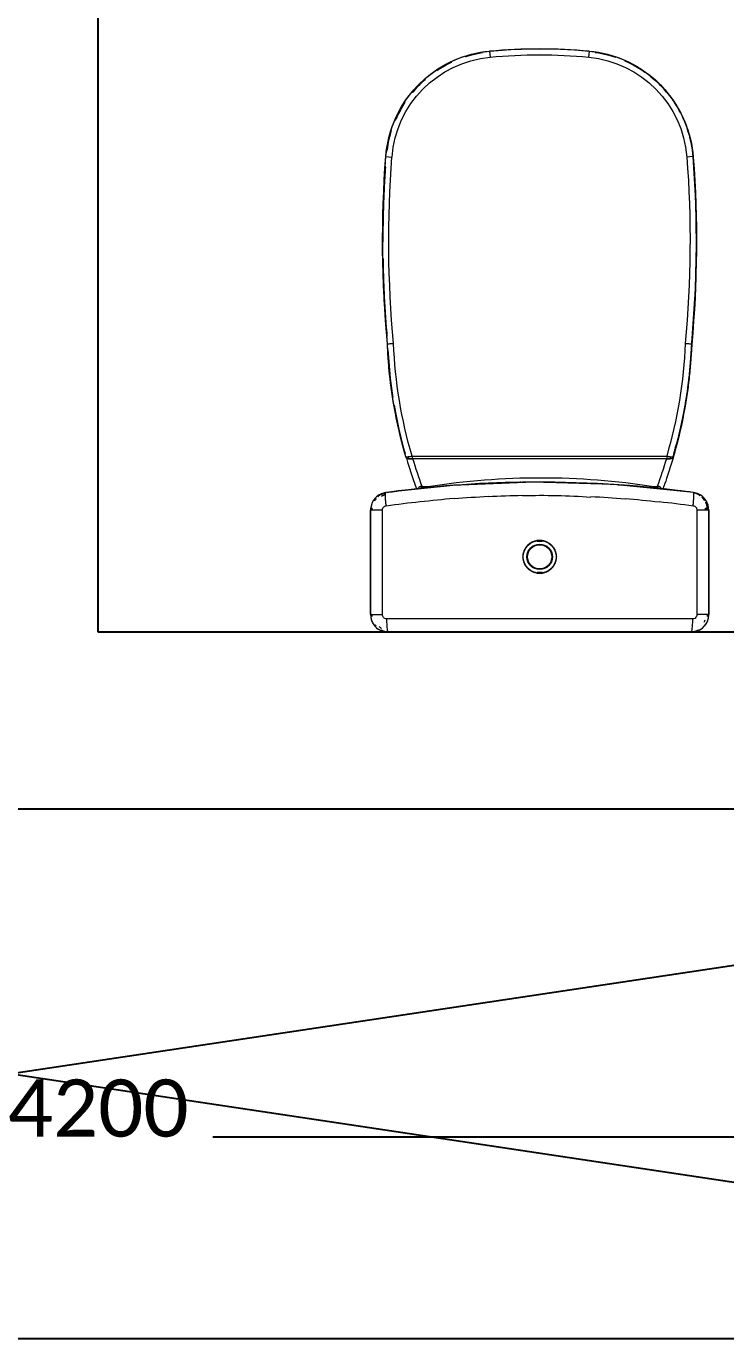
# Model space of a CAD drawing. Header units: metres. Extents: x 15.7 to 112.1, y 4.7 to 71.5.
# Drawn here: x 67.612 to 68.405, y 27.047 to 28.533 of the extents above; entities that cross this region are included whole.
import ezdxf

# ---------------------------------------------------------------- set-up
doc = ezdxf.new("R2010")
doc.units = ezdxf.units.M
doc.layers.get('0').update_dxf_attribs({"color": 3})
doc.layers.add('00', color=252, linetype='Continuous')
doc.layers.add('A-DIM', color=7, linetype='Continuous', lineweight=5)
doc.layers.add('G-IMPT', color=1, linetype='Continuous', lineweight=5)
doc.styles.add('Calibri', font='calibri.ttf', dxfattribs={"height": 0.212639})
doc.dimstyles.new('ECG_Dimn-Detl-100', dxfattribs={"dimscale": 0.3048, "dimtxt": 0.25, "dimasz": 1.312336, "dimexe": 0.492126, "dimexo": 0.0625, "dimgap": 0, "dimtad": 1, "dimdec": 0, "dimlfac": 1000, "dimzin": 0, "dimdsep": 46, "dimtxsty": 'Calibri', "dimblk1": 'DOTSMALL', "dimblk2": 'DOTSMALL', "dimsah": 1, "dimcen": 0.09, "dimdle": 0.492126, "dimazin": 0, "dimtfac": 1, "dimtdec": 4, "dimtix": 1, "dimtmove": 0, "dimatfit": 3, "dimfxl": 0.492126, "dimfxlon": 1, "dimtvp": 1, "dimtolj": 1, "dimtzin": 0, "dimarcsym": 2})

# ---------------------------------------------------------------- blocks, each defined once
blk = doc.blocks.new('ECG_Commercial_Toilet_Maid_driver-P Trap_01 - 211109_092700_dwg_dwg_211109-V26-GROUND FLOOR PLAN')
at = {"layer": 'G-IMPT'}
for p, q in [((-0.4183, 0.1761), (-0.4389, 0.1748)), ((-0.3575, 0.1776), (-0.3669, 0.1775)), ((-0.3006, 0.1763), (-0.3323, 0.1771)), ((-0.0804, 0.1337), (-0.0784, 0.133)), ((-0.0786, 0.1331), (-0.0803, 0.1331)), ((-0.0853, -0.0043), (-0.0853, -0.0059)), ((-0.0784, -0.133), (-0.0804, -0.1337)), ((-0.0786, -0.1331), (-0.0803, -0.1331)), ((-0.4226, -0.1759), (-0.3977, -0.1769)), ((-0.3514, -0.1776), (-0.3203, -0.177)), ((-0.2674, -0.1743), (-0.2411, -0.1722))]:
    blk.add_line(p, q, dxfattribs=at)
at = {"layer": 'G-IMPT', "flags": 128}
for points in [[(-0.2349, 0.1719), (-0.2217, 0.171), (-0.2025, 0.1692), (-0.1833, 0.1666), (-0.1816, 0.1664)], [(-0.1723, 0.1649), (-0.1642, 0.1634), (-0.1453, 0.1595), (-0.1265, 0.1549), (-0.1172, 0.1524)], [(-0.4998, 0.1614), (-0.5044, 0.159), (-0.5089, 0.1565), (-0.5134, 0.1538), (-0.5154, 0.1524)], [(-0.1138, 0.1514), (-0.1078, 0.1497), (-0.0894, 0.1437), (-0.0776, 0.1396)], [(-0.5263, 0.1443), (-0.5299, 0.1412), (-0.5337, 0.1376), (-0.5374, 0.1339), (-0.5409, 0.1301)], [(-0.0803, 0.1331), (-0.0803, 0.1297), (-0.0803, 0.1263)], [(-0.5719, -0.0627), (-0.5713, -0.0668), (-0.5703, -0.0719), (-0.5691, -0.077), (-0.5676, -0.082), (-0.5664, -0.0859)], [(-0.5622, -0.0966), (-0.5601, -0.1013), (-0.5577, -0.1059), (-0.5551, -0.1105), (-0.5524, -0.1149), (-0.5495, -0.1192), (-0.5493, -0.1195)], [(-0.0803, -0.1294), (-0.0803, -0.1312), (-0.0803, -0.1331)]]:
    blk.add_lwpolyline(points, dxfattribs=at)
at = {"layer": 'G-IMPT'}
for centre, radius, start, end in [((-0.263, -0.3639), 0.5295, 69.8168, 73.379), ((0.7318, -0.0015), 0.8221, 171.054, 188.946), ((-0.263, 0.3639), 0.5295, 286.6212, 290.1832)]:
    blk.add_arc(centre, radius, start, end, dxfattribs=at)
for points, knots in [([(-0.5134, 0.1537), (-0.5124, 0.1544), (-0.5064, 0.1581), (-0.5, 0.1613), (-0.4946, 0.1637)], [-0.3528816, -0.3528816, -0.3528816, -0.3528816, -0.3333333, -0.2354946, -0.2354946, -0.2354946, -0.2354946]), ([(-0.4808, 0.1688), (-0.4783, 0.1695), (-0.4718, 0.1713), (-0.4653, 0.1723), (-0.4613, 0.1728)], [-0.1550415, -0.1550415, -0.1550415, -0.1550415, -0.1111111, -0.0452824, -0.0452824, -0.0452824, -0.0452824]), ([(-0.4418, 0.1747), (-0.4378, 0.175), (-0.4259, 0.1758), (-0.406, 0.1767), (-0.3825, 0.1774), (-0.3662, 0.1776), (-0.3578, 0.1776), (-0.3572, 0.1776)], [-0.9464093, -0.9464093, -0.9464093, -0.9464093, -0.8888889, -0.7777778, -0.6666667, -0.5555556, -0.5477804, -0.5477804, -0.5477804, -0.5477804]), ([(-0.3385, 0.1774), (-0.3374, 0.1774), (-0.3285, 0.1773), (-0.3117, 0.1768), (-0.2881, 0.1757), (-0.2676, 0.1744), (-0.2551, 0.1734), (-0.2503, 0.173)], [-0.4598098, -0.4598098, -0.4598098, -0.4598098, -0.4444444, -0.3333333, -0.2222222, -0.1111111, -0.0437293, -0.0437293, -0.0437293, -0.0437293]), ([(-0.0798, 0.1365), (-0.0801, 0.1362), (-0.0804, 0.1356), (-0.0806, 0.1347), (-0.0805, 0.1341), (-0.0805, 0.1339)], [0.75, 0.75, 0.75, 0.75, 0.875, 0.9375, 1, 1, 1, 1]), ([(-0.078, 0.1376), (-0.0782, 0.1375), (-0.0789, 0.1373), (-0.0795, 0.1369), (-0.0798, 0.1365)], [0.5644299, 0.5644299, 0.5644299, 0.5644299, 0.625, 0.75, 0.75, 0.75, 0.75]), ([(-0.5575, 0.1063), (-0.5562, 0.1087), (-0.5543, 0.1119), (-0.5523, 0.1151), (-0.5517, 0.1159)], [-0.71214902, -0.71214902, -0.71214902, -0.71214902, -0.66666667, -0.65063088, -0.65063088, -0.65063088, -0.65063088]), ([(-0.5706, 0.0702), (-0.5702, 0.0723), (-0.5694, 0.0757), (-0.5685, 0.0791), (-0.5681, 0.0804)], [-0.92350914, -0.92350914, -0.92350914, -0.92350914, -0.88888889, -0.86576975, -0.86576975, -0.86576975, -0.86576975]), ([(-0.5676, -0.0821), (-0.5682, -0.0802), (-0.5696, -0.0755), (-0.5704, -0.0706), (-0.5709, -0.0677)], [-0.14372398, -0.14372398, -0.14372398, -0.14372398, -0.11111111, -0.06227402, -0.06227402, -0.06227402, -0.06227402]), ([(-0.5493, -0.1195), (-0.5507, -0.1175), (-0.5556, -0.1102), (-0.5596, -0.1023), (-0.5623, -0.0964)], [-0.373281, -0.373281, -0.373281, -0.373281, -0.3333333, -0.227652, -0.227652, -0.227652, -0.227652]), ([(-0.524, -0.1461), (-0.525, -0.1454), (-0.5312, -0.1403), (-0.5379, -0.1337), (-0.5432, -0.1274), (-0.5441, -0.1263)], [-0.5754732, -0.5754732, -0.5754732, -0.5754732, -0.5555556, -0.4444444, -0.4201761, -0.4201761, -0.4201761, -0.4201761]), ([(-0.2411, -0.1722), (-0.2346, -0.1719), (-0.2217, -0.1711), (-0.2025, -0.1693), (-0.1833, -0.1668), (-0.1642, -0.1635), (-0.1452, -0.1596), (-0.1264, -0.155), (-0.1078, -0.1498), (-0.0916, -0.1446), (-0.0816, -0.141), (-0.0776, -0.1396)], [0, 0, 0, 0, 0.1111111, 0.2222222, 0.3333333, 0.4444444, 0.5555556, 0.6666667, 0.7777778, 0.8888889, 0.9605895, 0.9605895, 0.9605895, 0.9605895]), ([(-0.0805, -0.1339), (-0.0805, -0.1341), (-0.0806, -0.1347), (-0.0804, -0.1356), (-0.0801, -0.1362), (-0.0798, -0.1365)], [0, 0, 0, 0, 0.0625, 0.125, 0.25, 0.25, 0.25, 0.25]), ([(-0.0798, -0.1365), (-0.0794, -0.1369), (-0.0789, -0.1373), (-0.0782, -0.1375), (-0.078, -0.1376)], [0.25, 0.25, 0.25, 0.25, 0.375, 0.4356025, 0.4356025, 0.4356025, 0.4356025]), ([(-0.4902, -0.1655), (-0.4909, -0.1652), (-0.4979, -0.1625), (-0.5072, -0.1578), (-0.5152, -0.1526), (-0.5175, -0.151)], [-0.7902983, -0.7902983, -0.7902983, -0.7902983, -0.7777778, -0.6666667, -0.6200914, -0.6200914, -0.6200914, -0.6200914])]:
    blk.add_open_spline(points, degree=3, knots=knots, dxfattribs=at)
for points in [[(-0.5413, 0.1297), (-0.5368, 0.1348), (-0.532, 0.1395), (-0.5269, 0.1438)], [(-0.0787, 0.1339), (-0.079, 0.1339), (-0.0796, 0.1339), (-0.0802, 0.1339), (-0.0805, 0.1339)], [(-0.0805, 0.1339), (-0.0804, 0.1338), (-0.0804, 0.1335), (-0.0803, 0.1332), (-0.0803, 0.1331)], [(-0.0789, 0.128), (-0.0794, 0.1282), (-0.0798, 0.1284), (-0.0803, 0.1286)], [(-0.0803, 0.1263), (-0.0799, 0.1263), (-0.0795, 0.1263), (-0.0792, 0.1262)], [(-0.0803, -0.1331), (-0.0803, -0.1332), (-0.0804, -0.1335), (-0.0804, -0.1338), (-0.0805, -0.1339)], [(-0.0803, -0.1294), (-0.08, -0.1294), (-0.0793, -0.1293), (-0.0787, -0.1293), (-0.0784, -0.1292)], [(-0.0805, -0.1339), (-0.0802, -0.1339), (-0.0796, -0.1339), (-0.079, -0.1339), (-0.0787, -0.1339)], [(-0.4531, -0.1739), (-0.4643, -0.1731), (-0.4754, -0.1707), (-0.4861, -0.167)], [(-0.2411, -0.1722), (-0.2489, -0.1729), (-0.2646, -0.1742), (-0.2881, -0.1757), (-0.3117, -0.1768), (-0.3353, -0.1775), (-0.3589, -0.1777), (-0.3825, -0.1774), (-0.406, -0.1767), (-0.4297, -0.1756), (-0.4453, -0.1745), (-0.4531, -0.1739)]]:
    blk.add_open_spline(points, degree=3, dxfattribs=at)
blk = doc.blocks.new('ECG_Commercial_Toilet_Maid_driver-P Trap_01 - 211109_092700_dwg_dwg_Deckel_unten_211101-2077760-GROUND FLOOR PLAN')
at = {"layer": 'G-IMPT'}
for p, q in [((-0.127, 0.1545), (-0.1269, 0.155)), ((-0.1249, 0.1542), (-0.1269, 0.155)), ((-0.1269, -0.155), (-0.127, -0.1545)), ((-0.1269, -0.155), (-0.125, -0.1533))]:
    blk.add_line(p, q, dxfattribs=at)
at = {"layer": 'G-IMPT', "flags": 128}
for points in [[(-0.4942, 0.1639), (-0.4982, 0.1621), (-0.5028, 0.1598), (-0.5074, 0.1574), (-0.5119, 0.1547), (-0.5156, 0.1523)], [(-0.4583, 0.1734), (-0.4635, 0.1727), (-0.4686, 0.1718), (-0.4737, 0.1707), (-0.4787, 0.1694), (-0.4837, 0.1679)], [(-0.3647, 0.1773), (-0.3912, 0.1771), (-0.4413, 0.1748), (-0.4432, 0.1746)], [(-0.2547, 0.1731), (-0.291, 0.1758), (-0.3373, 0.1773)], [(-0.1829, 0.1665), (-0.19, 0.1676), (-0.2113, 0.1701), (-0.2327, 0.1717), (-0.2361, 0.1719)], [(-0.1269, 0.155), (-0.1477, 0.1601), (-0.1688, 0.1643), (-0.1727, 0.1649)], [(-0.5264, 0.1441), (-0.5286, 0.1424), (-0.5324, 0.1389), (-0.5361, 0.1352), (-0.5397, 0.1314), (-0.5416, 0.1293)], [(-0.5512, 0.1166), (-0.5523, 0.1149), (-0.5551, 0.1105), (-0.5576, 0.106), (-0.56, 0.1014), (-0.5609, 0.0994)], [(-0.567, 0.084), (-0.5676, 0.082), (-0.569, 0.077), (-0.5702, 0.072), (-0.5712, 0.0669), (-0.5716, 0.0647)], [(-0.5719, -0.0627), (-0.5713, -0.0668), (-0.5703, -0.0719), (-0.5691, -0.077), (-0.5676, -0.082), (-0.5664, -0.0859)], [(-0.5622, -0.0966), (-0.5601, -0.1013), (-0.5577, -0.1059), (-0.5551, -0.1105), (-0.5524, -0.1149), (-0.5495, -0.1192)], [(-0.5447, -0.1255), (-0.5432, -0.1274), (-0.5398, -0.1314), (-0.5362, -0.1352), (-0.5325, -0.1388), (-0.5286, -0.1423), (-0.5247, -0.1456), (-0.5226, -0.1472)], [(-0.52, -0.1492), (-0.5163, -0.1518), (-0.5119, -0.1547), (-0.5075, -0.1573), (-0.5029, -0.1598), (-0.4982, -0.1621), (-0.4935, -0.1642), (-0.4886, -0.1661), (-0.4837, -0.1678), (-0.4788, -0.1694), (-0.4737, -0.1707), (-0.4687, -0.1718), (-0.4635, -0.1727), (-0.4584, -0.1734), (-0.4532, -0.1739), (-0.4531, -0.1739)], [(-0.2411, -0.1722), (-0.2196, -0.1708), (-0.1983, -0.1687), (-0.177, -0.1657), (-0.1559, -0.1618), (-0.135, -0.1571), (-0.1269, -0.155)], [(-0.4531, -0.1739), (-0.4031, -0.1768), (-0.353, -0.1776), (-0.3029, -0.1764), (-0.2529, -0.1732), (-0.2411, -0.1722)]]:
    blk.add_lwpolyline(points, dxfattribs=at)
at = {"layer": 'G-IMPT'}
for centre, radius, start, end in [((-0.263, -0.3639), 0.5365, 81.3483, 83.4677), ((-0.263, -0.3639), 0.5365, 75.3041, 78.0597), ((-0.1287, 0.1483), 0.007, 60.9879, 75.3041), ((-0.1287, 0.1483), 0.007, 60.9879, 75.3041), ((-0.263, 0.3639), 0.5365, 272.3428, 284.6959), ((-0.1287, -0.1483), 0.007, 284.6959, 315.0019), ((-0.1287, -0.1483), 0.007, 284.6959, 315.0019), ((-0.4432, -0.0443), 0.13, 249.5754, 265.6258), ((-0.3576, 1.0752), 1.2528, 265.6258, 275.3365)]:
    blk.add_arc(centre, radius, start, end, dxfattribs=at)
blk = doc.blocks.new('ECG_Commercial_Toilet_Maid_driver-P Trap_01 - 211109_092700_dwg_dwg_Deckel_oben_211101-2077761-GROUND FLOOR PLAN')
at = {"layer": 'G-IMPT'}
for p, q in [((-0.4531, 0.1739), (-0.4526, 0.167)), ((-0.1262, 0.1549), (-0.1264, 0.1542)), ((-0.1163, 0.1519), (-0.1162, 0.1521)), ((-0.1138, 0.1442), (-0.1108, 0.1442)), ((-0.1138, 0.1442), (-0.1138, -0.1442)), ((-0.1108, 0.1483), (-0.1127, 0.1483)), ((-0.1108, 0.1483), (-0.1108, 0.1442)), ((-0.1108, -0.1442), (-0.1108, 0.1442)), ((-0.1108, -0.1442), (-0.1108, 0.1442)), ((-0.5726, 0.0565), (-0.5657, 0.0558)), ((-0.5726, -0.0565), (-0.5657, -0.0558)), ((-0.1138, -0.1442), (-0.1108, -0.1442)), ((-0.1127, -0.1483), (-0.1108, -0.1483)), ((-0.1108, -0.1442), (-0.1108, -0.1483)), ((-0.1264, -0.1542), (-0.1262, -0.1549)), ((-0.1162, -0.1521), (-0.1163, -0.1519)), ((-0.4531, -0.1739), (-0.4526, -0.167))]:
    blk.add_line(p, q, dxfattribs=at)
at = {"layer": 'G-IMPT', "flags": 128}
for points in [[(-0.4531, 0.1739), (-0.4583, 0.1734), (-0.4635, 0.1727), (-0.4686, 0.1718), (-0.4737, 0.1707), (-0.4787, 0.1694), (-0.4837, 0.1679), (-0.4886, 0.1661), (-0.4934, 0.1642), (-0.4982, 0.1621), (-0.5028, 0.1598), (-0.5074, 0.1574), (-0.5119, 0.1547), (-0.5162, 0.1519), (-0.5205, 0.1489), (-0.5246, 0.1457), (-0.5286, 0.1424), (-0.5324, 0.1389), (-0.5361, 0.1352), (-0.5397, 0.1314), (-0.5431, 0.1275), (-0.5464, 0.1234), (-0.5494, 0.1193), (-0.5523, 0.1149), (-0.5551, 0.1105), (-0.5576, 0.106), (-0.56, 0.1014), (-0.5622, 0.0967), (-0.5642, 0.0919), (-0.566, 0.087), (-0.5676, 0.082), (-0.569, 0.077), (-0.5702, 0.072), (-0.5712, 0.0669), (-0.572, 0.0617), (-0.5726, 0.0566), (-0.5726, 0.0565)], [(-0.2411, 0.1722), (-0.291, 0.1758), (-0.3411, 0.1775), (-0.3912, 0.1771), (-0.4413, 0.1748), (-0.4531, 0.1739)], [(-0.113, 0.1512), (-0.1337, 0.1568), (-0.1546, 0.1615), (-0.1757, 0.1655), (-0.197, 0.1685), (-0.2183, 0.1707), (-0.2397, 0.1721), (-0.2411, 0.1722)], [(-0.5726, 0.0565), (-0.5744, 0.0324), (-0.5752, 0.0083), (-0.5751, -0.0158), (-0.574, -0.0399), (-0.5726, -0.0565)], [(-0.5726, -0.0565), (-0.5721, -0.0617), (-0.5713, -0.0668), (-0.5703, -0.0719), (-0.5691, -0.077), (-0.5676, -0.082), (-0.566, -0.0869), (-0.5642, -0.0918), (-0.5622, -0.0966), (-0.5601, -0.1013), (-0.5577, -0.1059), (-0.5551, -0.1105), (-0.5524, -0.1149), (-0.5495, -0.1192), (-0.5464, -0.1234), (-0.5432, -0.1274), (-0.5398, -0.1314), (-0.5362, -0.1352), (-0.5325, -0.1388), (-0.5286, -0.1423), (-0.5247, -0.1456), (-0.5205, -0.1488), (-0.5163, -0.1518), (-0.5119, -0.1547), (-0.5075, -0.1573), (-0.5029, -0.1598), (-0.4982, -0.1621), (-0.4935, -0.1642), (-0.4886, -0.1661), (-0.4837, -0.1678), (-0.4788, -0.1694), (-0.4737, -0.1707), (-0.4687, -0.1718), (-0.4635, -0.1727), (-0.4584, -0.1734), (-0.4532, -0.1739), (-0.4531, -0.1739)], [(-0.2411, -0.1722), (-0.2196, -0.1708), (-0.1983, -0.1687), (-0.177, -0.1657), (-0.1559, -0.1618), (-0.135, -0.1571), (-0.1143, -0.1516), (-0.113, -0.1512)], [(-0.4531, -0.1739), (-0.4031, -0.1768), (-0.353, -0.1776), (-0.3029, -0.1764), (-0.2529, -0.1732), (-0.2411, -0.1722)]]:
    blk.add_lwpolyline(points, dxfattribs=at)
at = {"layer": 'G-IMPT'}
for centre, radius, start, end in [((-0.4432, 0.0443), 0.13, 94.3742, 174.6261), ((-0.4432, 0.0443), 0.123, 94.3742, 174.6261), ((-0.3576, -1.0752), 1.2528, 84.6635, 94.3742), ((-0.3576, -1.0752), 1.2458, 84.6551, 94.3742), ((-0.263, -0.3639), 0.5295, 73.6374, 87.677), ((-0.263, -0.3639), 0.5365, 73.7635, 87.6572), ((-0.263, -0.3639), 0.5365, 81.0541, 87.6572), ((-0.263, -0.3639), 0.5365, 75.2338, 78.8854), ((-0.117, 0.1492), 0.003, 74.1204, 97.6492), ((-0.263, -0.3639), 0.5365, 73.7635, 74.1204), ((-0.1138, 0.1483), 0.003, 0, 73.7635), ((-0.1138, 0.1483), 0.003, 0, 73.7635), ((0.0278, 0), 0.6031, 174.6261, 185.3739), ((0.0278, 0), 0.5961, 174.6261, 185.3739), ((-0.4432, -0.0443), 0.13, 185.3739, 265.6258), ((-0.4432, -0.0443), 0.123, 185.3739, 265.6258), ((-0.263, 0.3639), 0.5295, 272.323, 286.3626), ((-0.1138, -0.1483), 0.003, 286.2365, 0), ((-0.1138, -0.1483), 0.003, 286.2365, 0), ((-0.263, 0.3639), 0.5365, 272.3428, 286.2365), ((-0.263, 0.3639), 0.5365, 281.1146, 284.7662), ((-0.117, -0.1492), 0.003, 262.3508, 285.8796), ((-0.263, 0.3639), 0.5365, 285.8796, 286.2365), ((-0.3576, 1.0752), 1.2528, 265.6258, 275.3365), ((-0.3576, 1.0752), 1.2458, 265.6258, 275.3449), ((-0.263, 0.3639), 0.5365, 272.3428, 278.9459)]:
    blk.add_arc(centre, radius, start, end, dxfattribs=at)
for points in [[(-0.2411, 0.1722), (-0.2411, 0.1721), (-0.2411, 0.1718), (-0.2412, 0.1702), (-0.2413, 0.1679), (-0.2415, 0.1661), (-0.2415, 0.1652)], [(-0.1137, 0.1454), (-0.1137, 0.145), (-0.1138, 0.1446), (-0.1138, 0.1442)], [(-0.1138, -0.1442), (-0.1138, -0.1446), (-0.1137, -0.145), (-0.1137, -0.1454)], [(-0.1137, -0.1454), (-0.1136, -0.1458), (-0.1136, -0.1462), (-0.1135, -0.1465)], [(-0.2415, -0.1652), (-0.2415, -0.1661), (-0.2413, -0.1679), (-0.2412, -0.1702), (-0.2411, -0.1718), (-0.2411, -0.1721), (-0.2411, -0.1722)]]:
    blk.add_open_spline(points, degree=3, dxfattribs=at)
for points, knots in [([(-0.1162, 0.1521), (-0.1162, 0.1521), (-0.1169, 0.1523), (-0.1202, 0.1533), (-0.1239, 0.1543), (-0.1262, 0.1549)], [-1, -1, -1, -1, -0.722222, -0.444444, 0, 0, 0, 0]), ([(-0.113, 0.1512), (-0.113, 0.1512), (-0.113, 0.1509), (-0.1132, 0.1495), (-0.1134, 0.1475), (-0.1136, 0.146), (-0.1137, 0.1454)], [0, 0, 0, 0, 0.2222222, 0.4444444, 0.7222222, 0.8888885, 0.8888885, 0.8888885, 0.8888885]), ([(-0.1108, 0.1442), (-0.1108, 0.1446), (-0.1108, 0.1456), (-0.1108, 0.147), (-0.1108, 0.148), (-0.1108, 0.1483), (-0.1108, 0.1483)], [0, 0, 0, 0, 0.222222, 0.444444, 0.722222, 1, 1, 1, 1]), ([(-0.1135, -0.1465), (-0.1134, -0.1473), (-0.1133, -0.1488), (-0.1131, -0.1502), (-0.113, -0.151), (-0.113, -0.1512), (-0.113, -0.1512)], [0.2222222, 0.2222222, 0.2222222, 0.2222222, 0.4444444, 0.6666667, 0.8333333, 1, 1, 1, 1]), ([(-0.1108, -0.1483), (-0.1108, -0.1483), (-0.1108, -0.1481), (-0.1108, -0.1473), (-0.1108, -0.1459), (-0.1108, -0.1447), (-0.1108, -0.1442)], [0, 0, 0, 0, 0.222222, 0.444444, 0.722222, 1, 1, 1, 1]), ([(-0.1162, -0.1521), (-0.1162, -0.1521), (-0.1166, -0.1522), (-0.1186, -0.1528), (-0.1219, -0.1537), (-0.1248, -0.1545), (-0.1262, -0.1549)], [0, 0, 0, 0, 0.222222, 0.444444, 0.722222, 1, 1, 1, 1])]:
    blk.add_open_spline(points, degree=3, knots=knots, dxfattribs=at)
blk = doc.blocks.new('ECG_Commercial_Toilet_Maid_driver-P Trap_01 - 211109_092700_dwg_dwg_Spühlkasten_211101-V27-GROUND FLOOR PLAN')
at = {"layer": 'G-IMPT'}
for p, q in [((-0.0606, 0.1853), (-0.059, 0.1866)), ((-0.0479, 0.1896), (-0.0479, 0.1886)), ((-0.0478, 0.1894), (-0.0478, 0.1888)), ((0.0707, 0.1915), (-0.0477, 0.1915)), ((-0.0477, 0.1915), (0.0707, 0.1915)), ((-0.0477, 0.187), (-0.0477, 0.1915)), ((-0.0477, 0.1915), (-0.0477, 0.1915)), ((-0.0477, 0.1851), (-0.0477, 0.187)), ((-0.0477, 0.1829), (-0.0477, 0.1851)), ((-0.0477, 0.1806), (-0.0477, 0.1829)), ((-0.0477, 0.1781), (-0.0477, 0.1806)), ((0.0707, 0.1915), (0.0707, 0.1915)), ((0.0707, 0.1915), (0.0707, 0.187)), ((0.0707, 0.187), (0.0707, 0.1851)), ((0.0707, 0.1851), (0.0707, 0.1829)), ((0.0707, 0.1829), (0.0707, 0.1806)), ((0.0707, 0.1806), (0.0707, 0.1781)), ((0.0824, 0.1862), (0.0836, 0.1852)), ((0.0888, 0.1785), (0.0898, 0.1755)), ((-0.0693, 0.1603), (-0.0684, 0.1673)), ((0.0707, 0.1781), (-0.0477, 0.1781)), ((0.0757, -0.1731), (0.0757, 0.1731)), ((0.0902, 0.1742), (0.0905, 0.1718)), ((-0.0693, 0.1602), (-0.071, 0.1463)), ((-0.0701, 0.1525), (-0.0693, 0.1602)), ((-0.0733, 0.1243), (-0.0747, 0.1086)), ((-0.0727, 0.1302), (-0.0733, 0.1247)), ((-0.076, 0.0922), (-0.0762, 0.0891)), ((-0.0755, 0.0994), (-0.0753, 0.1013)), ((-0.0782, 0.0535), (-0.0792, 0.0178)), ((-0.0791, 0.0212), (-0.0791, 0.0224)), ((-0.0792, -0.0178), (-0.0782, -0.0535)), ((-0.0762, -0.0891), (-0.076, -0.0923)), ((-0.071, -0.1463), (-0.0693, -0.1602)), ((-0.0693, -0.1602), (-0.0695, -0.158)), ((-0.0684, -0.1671), (-0.0686, -0.1657)), ((-0.0684, -0.1673), (-0.0684, -0.1671)), ((-0.0666, -0.1769), (-0.0673, -0.1744)), ((-0.0646, -0.1809), (-0.066, -0.1781)), ((-0.0477, -0.1781), (0.0707, -0.1781)), ((-0.0477, -0.1805), (-0.0477, -0.1781)), ((0.0707, -0.1886), (0.0707, -0.1781)), ((-0.0479, -0.19), (-0.0479, -0.188)), ((-0.0478, -0.1882), (-0.0478, -0.1902)), ((-0.0477, -0.1829), (-0.0477, -0.1805)), ((-0.0477, -0.1851), (-0.0477, -0.1829)), ((-0.0477, -0.187), (-0.0477, -0.1851)), ((-0.0477, -0.1915), (-0.0477, -0.187)), ((-0.0477, -0.1915), (0.0707, -0.1915)), ((0.0707, -0.1915), (-0.0477, -0.1915)), ((-0.0477, -0.1915), (-0.0477, -0.1915)), ((0.0707, -0.1915), (0.0707, -0.1886)), ((0.0707, -0.1915), (0.0707, -0.1915))]:
    blk.add_line(p, q, dxfattribs=at)
at = {"layer": 'G-IMPT', "flags": 128}
for points in [[(-0.0675, 0.1742), (-0.0669, 0.177), (-0.066, 0.1796), (-0.0646, 0.1821), (-0.063, 0.1844), (-0.061, 0.1864), (-0.0587, 0.1882), (-0.0563, 0.1896), (-0.0519, 0.191), (-0.0477, 0.1915)], [(-0.0671, 0.1754), (-0.0662, 0.1781), (-0.0648, 0.1806), (-0.0632, 0.1829)], [(-0.0478, 0.1902), (-0.0478, 0.1904), (-0.0478, 0.1906), (-0.0478, 0.1909), (-0.0477, 0.1911)], [(0.0707, 0.1915), (0.0735, 0.1913), (0.0763, 0.1907), (0.0789, 0.1897), (0.0814, 0.1884), (0.0837, 0.1867), (0.0857, 0.1847), (0.0874, 0.1824), (0.0888, 0.18), (0.0903, 0.1757), (0.0907, 0.1715)], [(-0.0675, -0.1742), (-0.0766, -0.0837), (-0.0793, 0.0071), (-0.0756, 0.0979), (-0.0675, 0.1742)], [(-0.0684, 0.1673), (-0.0684, 0.1671), (-0.0686, 0.1657), (-0.0688, 0.1643), (-0.069, 0.1629), (-0.0692, 0.1616), (-0.0693, 0.1602)], [(-0.0677, 0.1726), (-0.0679, 0.1713), (-0.0681, 0.1699), (-0.0683, 0.1685), (-0.0684, 0.1673)], [(-0.0746, 0.1091), (-0.0744, 0.112), (-0.0735, 0.1209)], [(-0.0765, -0.0844), (-0.0767, -0.0822), (-0.0767, -0.08)], [(-0.0748, -0.1076), (-0.0733, -0.1247), (-0.0727, -0.1302)], [(-0.0686, -0.1657), (-0.0688, -0.1643), (-0.069, -0.1629), (-0.0692, -0.1616), (-0.0693, -0.1602)], [(-0.0677, -0.1726), (-0.0679, -0.1713), (-0.0681, -0.1699), (-0.0683, -0.1685), (-0.0684, -0.1673)], [(-0.0477, -0.1915), (-0.0505, -0.1913), (-0.0533, -0.1907), (-0.0559, -0.1897), (-0.0584, -0.1884), (-0.0607, -0.1867), (-0.0627, -0.1847), (-0.0644, -0.1824), (-0.0665, -0.1784), (-0.0675, -0.1742)], [(0.0907, -0.1715), (0.0905, -0.1743), (0.0899, -0.1771), (0.0889, -0.1798), (0.0876, -0.1822), (0.0859, -0.1845), (0.0839, -0.1865), (0.0817, -0.1882), (0.0792, -0.1896), (0.0749, -0.1911), (0.0707, -0.1915)], [(0.0905, -0.1728), (0.0899, -0.1756), (0.0889, -0.1782)], [(-0.0587, -0.1868), (-0.0609, -0.1852), (-0.0623, -0.1838)], [(-0.0479, -0.19), (-0.0507, -0.1898), (-0.0535, -0.1892), (-0.0561, -0.1882)], [(-0.0478, -0.1902), (-0.0478, -0.1904), (-0.0478, -0.1906), (-0.0478, -0.1909), (-0.0477, -0.1911)]]:
    blk.add_lwpolyline(points, dxfattribs=at)
at = {"layer": 'G-IMPT'}
for centre, major_axis, ratio, start_param, end_param in [((0.0757, 0.1715), (0.015, 0), 0.104518, 0.698132, 1.570796), ((0.0757, 0.1715), (-0.015, 0), 0.104518, 3.141593, 3.839719), ((0.0757, -0.1715), (0.015, 0), 0.101852, 4.712389, 4.886922), ((0.0757, -0.1715), (-0.015, 0), 0.101852, 1.745329, 3.141593)]:
    blk.add_ellipse(centre, major_axis=major_axis, ratio=ratio, start_param=start_param, end_param=end_param, dxfattribs=at)
for points, knots in [([(-0.0675, 0.1742), (-0.0671, 0.1768), (-0.0654, 0.1819), (-0.0603, 0.1876), (-0.0541, 0.1908), (-0.0498, 0.1915), (-0.0477, 0.1915)], [-1, -1, -1, -1, -0.722222, -0.444444, -0.222222, 0, 0, 0, 0]), ([(-0.0674, 0.1743), (-0.0673, 0.1749), (-0.0669, 0.1765), (-0.0657, 0.1797), (-0.0641, 0.1819), (-0.0629, 0.1833)], [0.0512305, 0.0512305, 0.0512305, 0.0512305, 0.1111111, 0.2222222, 0.4038066, 0.4038066, 0.4038066, 0.4038066]), ([(-0.0628, 0.1833), (-0.0637, 0.1823), (-0.0657, 0.1796), (-0.0668, 0.1764), (-0.0673, 0.1743)], [0.5863221, 0.5863221, 0.5863221, 0.5863221, 0.7222222, 0.9391237, 0.9391237, 0.9391237, 0.9391237]), ([(-0.0651, 0.1752), (-0.0648, 0.1761), (-0.0643, 0.1775), (-0.0636, 0.1787), (-0.0633, 0.1792)], [0.1111111, 0.1111111, 0.1111111, 0.1111111, 0.2222222, 0.2811373, 0.2811373, 0.2811373, 0.2811373]), ([(0.0707, 0.1915), (0.0742, 0.1915), (0.08, 0.1899), (0.0863, 0.1846), (0.0893, 0.1795), (0.0905, 0.175), (0.0907, 0.1727), (0.0907, 0.1715)], [-1, -1, -1, -1, -0.666667, -0.444444, -0.222222, -0.111111, 0, 0, 0, 0]), ([(0.088, 0.1802), (0.0883, 0.1797), (0.0897, 0.177), (0.0903, 0.1741), (0.0906, 0.1717)], [0.6666667, 0.6666667, 0.6666667, 0.6666667, 0.7222222, 0.9538225, 0.9538225, 0.9538225, 0.9538225]), ([(0.09, 0.1753), (0.0898, 0.1758), (0.0894, 0.1772), (0.0888, 0.1785), (0.0884, 0.1793)], [0.1726862, 0.1726862, 0.1726862, 0.1726862, 0.2222222, 0.3099855, 0.3099855, 0.3099855, 0.3099855]), ([(-0.0675, -0.1742), (-0.0762, -0.1103), (-0.0833, 0.0066), (-0.0745, 0.1231), (-0.0675, 0.1742)], [-1, -1, -1, -1, -0.444444, 0, 0, 0, 0]), ([(-0.0639, 0.1747), (-0.0645, 0.1747), (-0.0655, 0.1747), (-0.0666, 0.1746), (-0.0673, 0.1744), (-0.0675, 0.1743), (-0.0675, 0.1742)], [0.5555556, 0.5555556, 0.5555556, 0.5555556, 0.6666667, 0.7777778, 0.8888889, 0.9998878, 0.9998878, 0.9998878, 0.9998878]), ([(-0.0477, 0.1781), (-0.0483, 0.1781), (-0.0497, 0.1778), (-0.0513, 0.1767), (-0.0523, 0.1753), (-0.0526, 0.1743), (-0.0526, 0.1738)], [-1, -1, -1, -1, -0.722222, -0.444444, -0.222222, 0, 0, 0, 0]), ([(0.0757, 0.1731), (0.0757, 0.1738), (0.0754, 0.1753), (0.0741, 0.1769), (0.0725, 0.1779), (0.0713, 0.1781), (0.0707, 0.1781)], [-1, -1, -1, -1, -0.722222, -0.444444, -0.222222, 0, 0, 0, 0]), ([(0.0906, 0.1717), (0.0906, 0.1723), (0.0904, 0.1733), (0.0902, 0.1744), (0.0901, 0.1748)], [0.0548654, 0.0548654, 0.0548654, 0.0548654, 0.1111111, 0.1553711, 0.1553711, 0.1553711, 0.1553711]), ([(-0.0477, -0.1915), (-0.0509, -0.1915), (-0.0562, -0.1902), (-0.0622, -0.1857), (-0.0653, -0.1813), (-0.0669, -0.1774), (-0.0674, -0.1753), (-0.0675, -0.1742)], [-1, -1, -1, -1, -0.666667, -0.444444, -0.222222, -0.111111, 0, 0, 0, 0]), ([(-0.0577, -0.1743), (-0.0585, -0.1744), (-0.06, -0.1745), (-0.0622, -0.1747), (-0.064, -0.1747), (-0.0655, -0.1747), (-0.0666, -0.1746), (-0.0673, -0.1745), (-0.0675, -0.1743), (-0.0675, -0.1742)], [0.2222222, 0.2222222, 0.2222222, 0.2222222, 0.3333333, 0.4444444, 0.5555556, 0.6666667, 0.7777778, 0.8888889, 0.9998876, 0.9998876, 0.9998876, 0.9998876]), ([(-0.0674, -0.1744), (-0.0673, -0.1748), (-0.067, -0.1759), (-0.0667, -0.1769), (-0.0665, -0.1774)], [0.0614445, 0.0614445, 0.0614445, 0.0614445, 0.1111111, 0.1711353, 0.1711353, 0.1711353, 0.1711353]), ([(-0.0642, -0.1817), (-0.0645, -0.1813), (-0.066, -0.179), (-0.0668, -0.1764), (-0.0673, -0.1743)], [0.6666667, 0.6666667, 0.6666667, 0.6666667, 0.7222222, 0.9481729, 0.9481729, 0.9481729, 0.9481729]), ([(-0.0526, -0.1737), (-0.0525, -0.1744), (-0.0521, -0.1757), (-0.0508, -0.1771), (-0.0493, -0.1779), (-0.0482, -0.1781), (-0.0477, -0.1781)], [-1, -1, -1, -1, -0.722222, -0.444444, -0.222222, 0, 0, 0, 0]), ([(0.0907, -0.1715), (0.0907, -0.1744), (0.0894, -0.1802), (0.0843, -0.1868), (0.0777, -0.1907), (0.073, -0.1915), (0.0707, -0.1915)], [-1, -1, -1, -1, -0.722222, -0.444444, -0.222222, 0, 0, 0, 0]), ([(0.0707, -0.1781), (0.0714, -0.1781), (0.0729, -0.1778), (0.0746, -0.1765), (0.0755, -0.1748), (0.0757, -0.1736), (0.0757, -0.1731)], [-1, -1, -1, -1, -0.722222, -0.444444, -0.222222, 0, 0, 0, 0]), ([(0.0907, -0.1717), (0.0906, -0.1724), (0.0904, -0.1742), (0.0896, -0.1771), (0.0886, -0.1792), (0.088, -0.1802)], [0.0467052, 0.0467052, 0.0467052, 0.0467052, 0.1111111, 0.2222222, 0.3333333, 0.3333333, 0.3333333, 0.3333333]), ([(0.0884, -0.1793), (0.0886, -0.179), (0.0892, -0.1777), (0.0895, -0.1764), (0.0897, -0.1753)], [0.6917979, 0.6917979, 0.6917979, 0.6917979, 0.7222222, 0.8264398, 0.8264398, 0.8264398, 0.8264398]), ([(-0.0478, -0.1902), (-0.05, -0.1902), (-0.053, -0.1897), (-0.0559, -0.1886), (-0.0567, -0.1882)], [0, 0, 0, 0, 0.2222222, 0.3188139, 0.3188139, 0.3188139, 0.3188139])]:
    blk.add_open_spline(points, degree=3, knots=knots, dxfattribs=at)
for points in [[(-0.0634, 0.1793), (-0.0641, 0.1781), (-0.0645, 0.1768), (-0.0649, 0.1754)], [(-0.0598, 0.1863), (-0.0591, 0.1868), (-0.0585, 0.1872), (-0.0578, 0.1876)], [(-0.0581, 0.1872), (-0.0587, 0.1868), (-0.0592, 0.1864), (-0.0598, 0.186)], [(-0.0502, 0.1901), (-0.0494, 0.1902), (-0.0486, 0.1902), (-0.0478, 0.1902)], [(0.0707, 0.1902), (0.0714, 0.1902), (0.0722, 0.1902), (0.0729, 0.1901)], [(0.0836, 0.1853), (0.0831, 0.1856), (0.0827, 0.186), (0.0823, 0.1863)], [(0.0863, 0.1792), (0.0858, 0.1801), (0.0852, 0.181), (0.0845, 0.1818)], [(0.0845, 0.1815), (0.0852, 0.1807), (0.0858, 0.1799), (0.0864, 0.179)], [(-0.0621, 0.1747), (-0.0628, 0.1747), (-0.0634, 0.1747), (-0.0639, 0.1747)], [(-0.06, 0.1745), (-0.0608, 0.1746), (-0.0615, 0.1746), (-0.0621, 0.1747)], [(-0.0577, 0.1743), (-0.0585, 0.1744), (-0.0593, 0.1745), (-0.06, 0.1745)], [(-0.0552, 0.1741), (-0.056, 0.1742), (-0.0569, 0.1743), (-0.0577, 0.1743)], [(-0.0526, 0.1738), (-0.0544, 0.161), (-0.0559, 0.1482), (-0.0572, 0.1354)], [(-0.0526, 0.1738), (-0.0535, 0.1739), (-0.0544, 0.174), (-0.0552, 0.1741)], [(-0.0693, 0.1603), (-0.0693, 0.1602), (-0.0693, 0.1602), (-0.0693, 0.1602)], [(-0.0572, 0.1354), (-0.0586, 0.1226), (-0.0599, 0.1097), (-0.0611, 0.0968)], [(-0.0607, 0.0969), (-0.0616, 0.084), (-0.0626, 0.0711), (-0.0633, 0.0582)], [(-0.063, 0.0582), (-0.0636, 0.0453), (-0.0641, 0.0323), (-0.0644, 0.0194)], [(-0.0641, 0.0194), (-0.0643, 0.0065), (-0.0645, -0.0065), (-0.0641, -0.0194)], [(-0.0641, -0.0194), (-0.064, -0.0323), (-0.0633, -0.0452), (-0.0624, -0.058)], [(-0.063, -0.0581), (-0.0624, -0.0711), (-0.0614, -0.0839), (-0.0602, -0.0967)], [(-0.0723, -0.1346), (-0.0736, -0.1219), (-0.0747, -0.1091), (-0.0757, -0.0962)], [(-0.0607, -0.0968), (-0.0597, -0.1097), (-0.0584, -0.1225), (-0.0569, -0.1353)], [(-0.0572, -0.1354), (-0.0559, -0.1482), (-0.0544, -0.161), (-0.0526, -0.1737)], [(-0.0693, -0.1602), (-0.0693, -0.1602), (-0.0693, -0.1602), (-0.0693, -0.1603)], [(-0.0552, -0.1741), (-0.056, -0.1742), (-0.0569, -0.1742), (-0.0577, -0.1743)], [(-0.0526, -0.1737), (-0.0535, -0.1738), (-0.0543, -0.174), (-0.0552, -0.1741)], [(0.0901, -0.1748), (0.0904, -0.1738), (0.0905, -0.1728), (0.0906, -0.1717)], [(-0.0659, -0.1787), (-0.0654, -0.1797), (-0.0648, -0.1806), (-0.0642, -0.1814)], [(-0.0598, -0.1863), (-0.0606, -0.1856), (-0.0615, -0.185), (-0.0623, -0.1842)], [(-0.0622, -0.1839), (-0.0611, -0.185), (-0.0599, -0.1862), (-0.0586, -0.187)], [(-0.0566, -0.188), (-0.0539, -0.1893), (-0.0509, -0.19), (-0.0479, -0.19)], [(-0.0502, -0.1881), (-0.0494, -0.1882), (-0.0486, -0.1882), (-0.0478, -0.1882)], [(-0.0479, -0.188), (-0.0485, -0.188), (-0.0491, -0.188), (-0.0497, -0.1879)], [(0.0728, -0.1901), (0.0721, -0.1902), (0.0714, -0.1902), (0.0707, -0.1902)], [(0.0769, -0.1871), (0.0778, -0.1868), (0.0788, -0.1863), (0.0797, -0.1858)]]:
    blk.add_open_spline(points, degree=3, dxfattribs=at)
blk = doc.blocks.new('ECG_Commercial_Toilet_Maid_driver-P Trap_01 - 211109_092700_dwg_dwg_Spülkastenstopfen-2077764-GROUND FLOOR PLAN')
at = {"layer": 'G-IMPT', "flags": 128}
for points in [[(0.0189, 0), (0.0188, 0.0008), (0.0188, 0.0015), (0.0187, 0.0023), (0.0186, 0.003), (0.0185, 0.0037), (0.0183, 0.0045), (0.0181, 0.0052), (0.0179, 0.0059), (0.0176, 0.0066), (0.0174, 0.0073), (0.0171, 0.008), (0.0167, 0.0087), (0.0164, 0.0094), (0.016, 0.01), (0.0156, 0.0106), (0.0151, 0.0113), (0.0147, 0.0119), (0.0142, 0.0124), (0.0137, 0.013), (0.0131, 0.0135), (0.0126, 0.014), (0.012, 0.0145), (0.0114, 0.015), (0.0108, 0.0154), (0.0102, 0.0159), (0.0095, 0.0163), (0.0089, 0.0166), (0.0082, 0.017), (0.0075, 0.0173), (0.0068, 0.0176), (0.0061, 0.0178), (0.0054, 0.0181), (0.0047, 0.0183), (0.0039, 0.0184), (0.0032, 0.0186), (0.0025, 0.0187), (0.0017, 0.0188), (0.001, 0.0188), (0.0002, 0.0189), (-0.0006, 0.0188), (-0.0013, 0.0188), (-0.0021, 0.0187), (-0.0028, 0.0186), (-0.0035, 0.0185), (-0.0043, 0.0184), (-0.005, 0.0182), (-0.0057, 0.018), (-0.0065, 0.0177), (-0.0072, 0.0174), (-0.0078, 0.0171), (-0.0085, 0.0168), (-0.0092, 0.0165), (-0.0098, 0.0161), (-0.0105, 0.0157), (-0.0111, 0.0152), (-0.0117, 0.0148), (-0.0123, 0.0143), (-0.0128, 0.0138), (-0.0134, 0.0133), (-0.0139, 0.0127), (-0.0144, 0.0122), (-0.0149, 0.0116), (-0.0153, 0.011), (-0.0158, 0.0104), (-0.0162, 0.0097), (-0.0165, 0.0091), (-0.0169, 0.0084), (-0.0172, 0.0077), (-0.0175, 0.007), (-0.0178, 0.0063), (-0.018, 0.0056), (-0.0182, 0.0049), (-0.0184, 0.0041), (-0.0185, 0.0034), (-0.0187, 0.0027), (-0.0188, 0.0019), (-0.0188, 0.0012), (-0.0189, 0.0004), (-0.0189, 0)], [(-0.0189, 0), (-0.0188, -0.0008), (-0.0188, -0.0015), (-0.0187, -0.0023), (-0.0186, -0.003), (-0.0185, -0.0037), (-0.0183, -0.0045), (-0.0181, -0.0052), (-0.0179, -0.0059), (-0.0176, -0.0066), (-0.0174, -0.0073), (-0.0171, -0.008), (-0.0167, -0.0087), (-0.0164, -0.0094), (-0.016, -0.01), (-0.0156, -0.0106), (-0.0151, -0.0113), (-0.0147, -0.0119), (-0.0142, -0.0124), (-0.0137, -0.013), (-0.0131, -0.0135), (-0.0126, -0.014), (-0.012, -0.0145), (-0.0114, -0.015), (-0.0108, -0.0154), (-0.0102, -0.0159), (-0.0095, -0.0163), (-0.0089, -0.0166), (-0.0082, -0.017), (-0.0075, -0.0173), (-0.0068, -0.0176), (-0.0061, -0.0178), (-0.0054, -0.0181), (-0.0047, -0.0183), (-0.0039, -0.0184), (-0.0032, -0.0186), (-0.0025, -0.0187), (-0.0017, -0.0188), (-0.001, -0.0188), (-0.0002, -0.0189), (0.0006, -0.0188), (0.0013, -0.0188), (0.0021, -0.0187), (0.0028, -0.0186), (0.0035, -0.0185), (0.0043, -0.0184), (0.005, -0.0182), (0.0057, -0.018), (0.0065, -0.0177), (0.0072, -0.0174), (0.0078, -0.0171), (0.0085, -0.0168), (0.0092, -0.0165), (0.0098, -0.0161), (0.0105, -0.0157), (0.0111, -0.0152), (0.0117, -0.0148), (0.0123, -0.0143), (0.0128, -0.0138), (0.0134, -0.0133), (0.0139, -0.0127), (0.0144, -0.0122), (0.0149, -0.0116), (0.0153, -0.011), (0.0158, -0.0104), (0.0162, -0.0097), (0.0165, -0.0091), (0.0169, -0.0084), (0.0172, -0.0077), (0.0175, -0.007), (0.0178, -0.0063), (0.018, -0.0056), (0.0182, -0.0049), (0.0184, -0.0041), (0.0185, -0.0034), (0.0187, -0.0027), (0.0188, -0.0019), (0.0188, -0.0012), (0.0189, -0.0004), (0.0189, 0)]]:
    blk.add_lwpolyline(points, dxfattribs=at)
at = {"layer": 'G-IMPT'}
for radius, start, end in [(0.0186, 360, 180), (0.0186, 180, 0), (0.0179, 171.0018, 180), (0.0179, 180, 188.9982), (0.0144, 360, 180), (0.0144, 180, 0), (0.0137, 0, 180), (0.0137, 180, 0), (0.0179, 360, 8.9982), (0.0179, 351.0018, 360)]:
    blk.add_arc((0, 0), radius, start, end, dxfattribs=at)
blk = doc.blocks.new('ECG_Commercial_Toilet_Maid_driver-P Trap_01 - 211109_092700_dwg_dwg-V28-GROUND FLOOR PLAN')
for name, p in [('ECG_Commercial_Toilet_Maid_driver-P Trap_01 - 211109_092700_dwg_dwg_Spühlkasten_211101-V27-GROUND FLOOR PLAN', (0.3581, 0)), ('ECG_Commercial_Toilet_Maid_driver-P Trap_01 - 211109_092700_dwg_dwg_Deckel_oben_211101-2077761-GROUND FLOOR PLAN', (0.3633, 0.0003)), ('ECG_Commercial_Toilet_Maid_driver-P Trap_01 - 211109_092700_dwg_dwg_211109-V26-GROUND FLOOR PLAN', (0.3641, 0)), ('ECG_Commercial_Toilet_Maid_driver-P Trap_01 - 211109_092700_dwg_dwg_Deckel_unten_211101-2077760-GROUND FLOOR PLAN', (0.3641, 0)), ('ECG_Commercial_Toilet_Maid_driver-P Trap_01 - 211109_092700_dwg_dwg_Spülkastenstopfen-2077764-GROUND FLOOR PLAN', (0.3634, 0))]:
    blk.add_blockref(name, p)
blk = doc.blocks.new('ECG_Commercial_Toilet_Maid_driver-P Trap_01 - ECG_Commercial_Toilet_Maid_driver-P Trap_01-V29-GROUND FLOOR PLAN')
at = {"extrusion": (0, 0, -1), "zscale": -1, "rotation": 180}
blk.add_blockref('ECG_Commercial_Toilet_Maid_driver-P Trap_01 - 211109_092700_dwg_dwg-V28-GROUND FLOOR PLAN', (0.0245, 0), dxfattribs=at)
blk = doc.blocks.new('_DotSmall')
at = {"color": 0, "linetype": 'ByBlock', "const_width": 0.5}
blk.add_lwpolyline([(-0.0625, 0, 1), (0.0625, 0, 1)], format="xyb", close=True, dxfattribs=at)

msp = doc.modelspace()

# ---------------------------------------------------------------- linework, layer by layer
at = {"layer": '00'}
for p, q in [((67.6939, 27.8473), (67.6939, 29.4723)), ((68.6939, 27.8473), (67.6939, 27.8473)), ((65.5939, 27.0473), (69.5939, 27.6473)), ((69.5939, 27.0473), (65.5939, 27.6473)), ((66.3834, 27.6473), (69.7939, 27.6473)), ((69.5939, 27.0473), (65.6439, 27.0473))]:
    msp.add_line(p, q, dxfattribs=at)

# ---------------------------------------------------------------- block references
at = {"layer": '00', "rotation": 269.9999999999991}
msp.add_blockref('ECG_Commercial_Toilet_Maid_driver-P Trap_01 - ECG_Commercial_Toilet_Maid_driver-P Trap_01-V29-GROUND FLOOR PLAN', (68.1939, 28.2716), dxfattribs=at)

# ---------------------------------------------------------------- dimensions: what is measured, and where the dimension line sits
at = {"layer": 'A-DIM'}
msp.add_linear_dim(base=(69.7939, 27.2758), p1=(65.5939, 27.4258), p2=(69.7939, 27.4258), dimstyle='ECG_Dimn-Detl-100', override={"dimpost": '<>', "dimfxl": 4.2}, dxfattribs=at).render()

doc.saveas('drawing.dxf')
